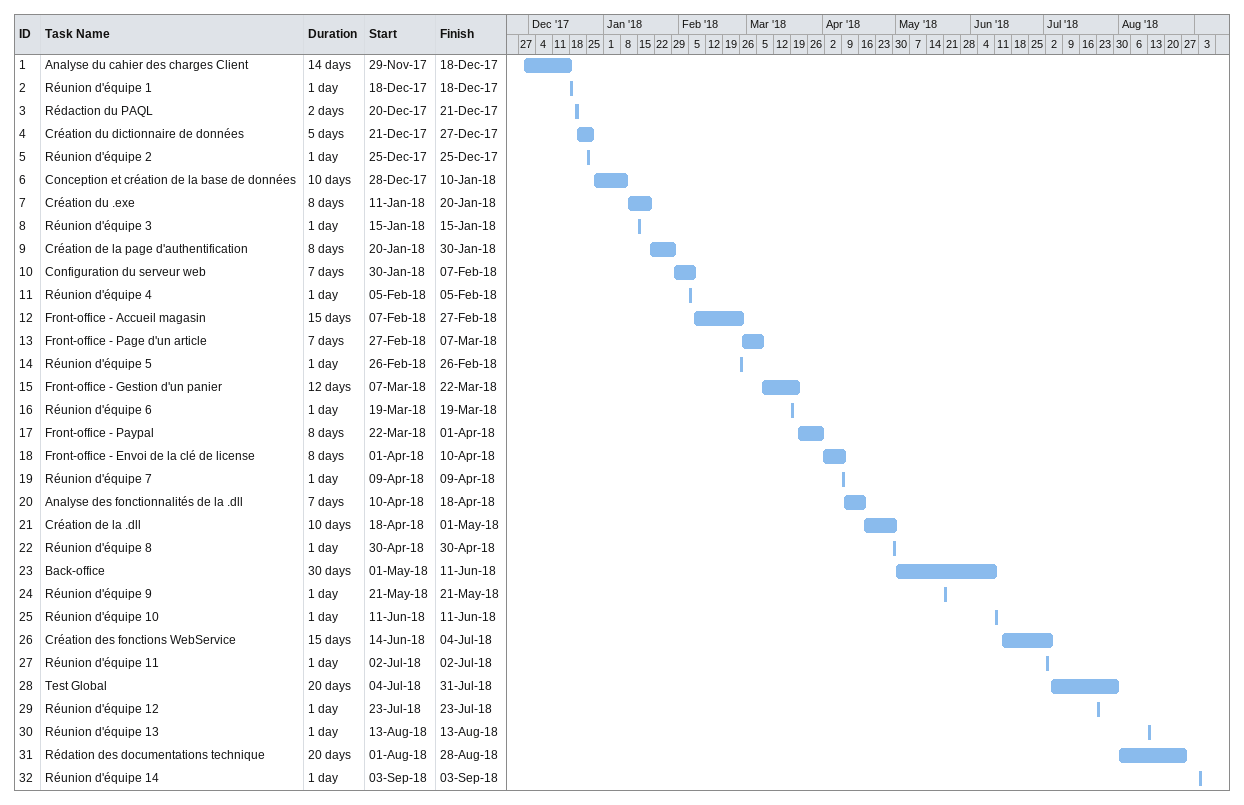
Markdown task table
| ID | Task | Duration | Start | Finish |
|---|---|---|---|---|
| 1 | Analyse du cahier des charges Client | 14d | 2017-11-29 | 2017-12-18 |
| 2 | Réunion d'équipe 1 | 1d | 2017-12-18 | 2017-12-18 |
| 3 | Rédaction du PAQL | 2d | 2017-12-20 | 2017-12-21 |
| 4 | Création du dictionnaire de données | 5d | 2017-12-21 | 2017-12-27 |
| 5 | Réunion d'équipe 2 | 1d | 2017-12-25 | 2017-12-25 |
| 6 | Conception et création de la base de données | 10d | 2017-12-28 | 2018-01-10 |
| 7 | Création du .exe | 8d | 2018-01-11 | 2018-01-20 |
| 8 | Réunion d'équipe 3 | 1d | 2018-01-15 | 2018-01-15 |
| 9 | Création de la page d'authentification | 8d | 2018-01-20 | 2018-01-30 |
| 10 | Configuration du serveur web | 7d | 2018-01-30 | 2018-02-07 |
| 11 | Réunion d'équipe 4 | 1d | 2018-02-05 | 2018-02-05 |
| 12 | Front-office - Accueil magasin | 15d | 2018-02-07 | 2018-02-27 |
| 13 | Front-office - Page d'un article | 7d | 2018-02-27 | 2018-03-07 |
| 14 | Réunion d'équipe 5 | 1d | 2018-02-26 | 2018-02-26 |
| 15 | Front-office - Gestion d'un panier | 12d | 2018-03-07 | 2018-03-22 |
| 16 | Réunion d'équipe 6 | 1d | 2018-03-19 | 2018-03-19 |
| 17 | Front-office - Paypal | 8d | 2018-03-22 | 2018-04-01 |
| 18 | Front-office - Envoi de la clé de license | 8d | 2018-04-01 | 2018-04-10 |
| 19 | Réunion d'équipe 7 | 1d | 2018-04-09 | 2018-04-09 |
| 20 | Analyse des fonctionnalités de la .dll | 7d | 2018-04-10 | 2018-04-18 |
| 21 | Création de la .dll | 10d | 2018-04-18 | 2018-05-01 |
| 22 | Réunion d'équipe 8 | 1d | 2018-04-30 | 2018-04-30 |
| 23 | Back-office | 30d | 2018-05-01 | 2018-06-11 |
| 24 | Réunion d'équipe 9 | 1d | 2018-05-21 | 2018-05-21 |
| 25 | Réunion d'équipe 10 | 1d | 2018-06-11 | 2018-06-11 |
| 26 | Création des fonctions WebService | 15d | 2018-06-14 | 2018-07-04 |
| 27 | Réunion d'équipe 11 | 1d | 2018-07-02 | 2018-07-02 |
| 28 | Test Global | 20d | 2018-07-04 | 2018-07-31 |
| 29 | Réunion d'équipe 12 | 1d | 2018-07-23 | 2018-07-23 |
| 30 | Réunion d'équipe 13 | 1d | 2018-08-13 | 2018-08-13 |
| 31 | Rédation des documentations technique | 20d | 2018-08-01 | 2018-08-28 |
| 32 | Réunion d'équipe 14 | 1d | 2018-09-03 | 2018-09-03 |
